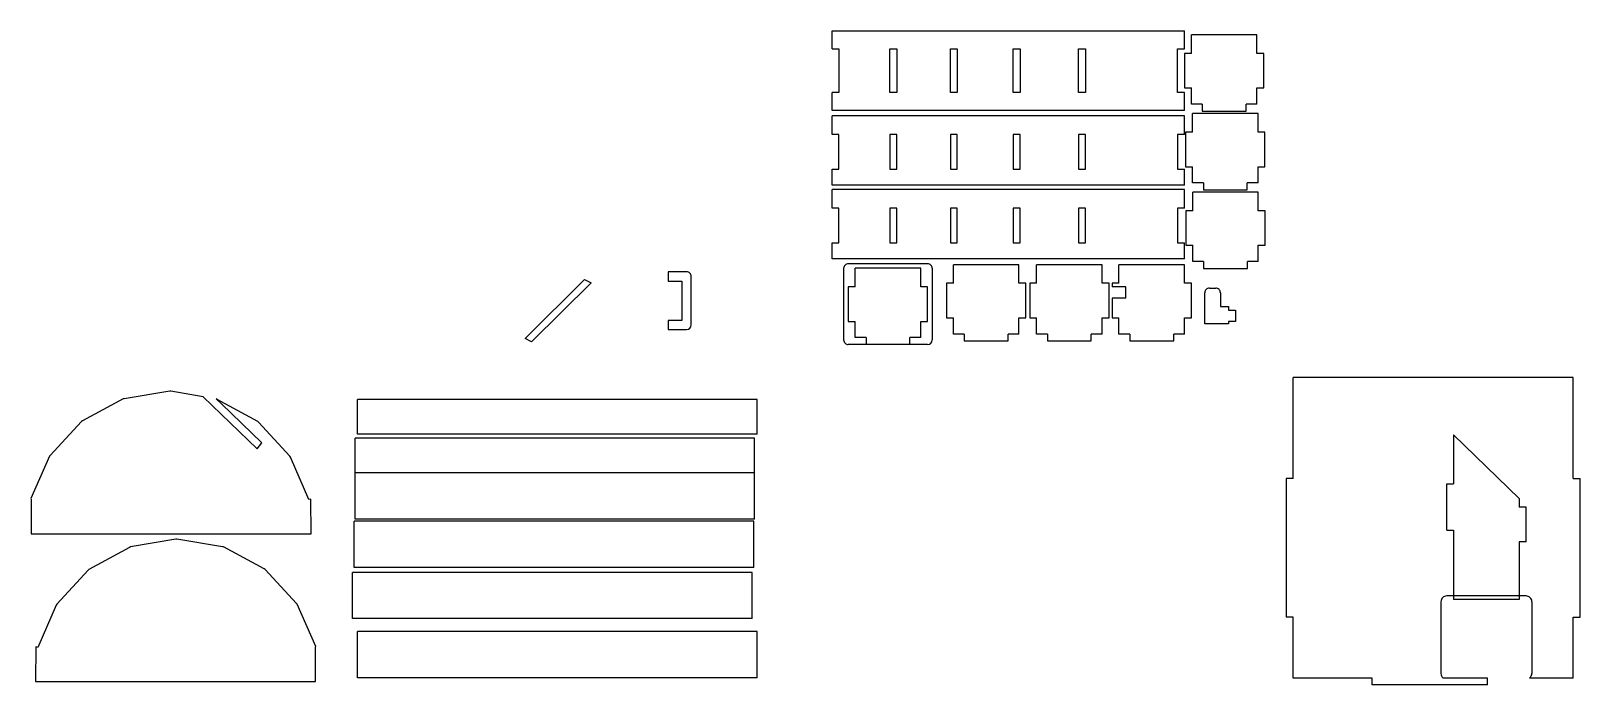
# Model space of a CAD drawing. Header units: millimetres. Extents: x -277 to 743, y -507 to 333.
# Drawn here: x -277 to 393, y 49 to 333 of the extents above; entities that cross this region are included whole.
import ezdxf

# ---------------------------------------------------------------- set-up
doc = ezdxf.new("R2010")
doc.units = ezdxf.units.MM
doc.header["$MEASUREMENT"] = 0
doc.layers.add('Camada 1', color=7, linetype='Continuous')

msp = doc.modelspace()

# ---------------------------------------------------------------- linework, layer by layer
at = {"layer": 'Camada 1', "color": 140, "lineweight": 25}
for points in [[(69.3595, 332.525), (69.3595, 332.525), (221.9567, 332.525), (221.9567, 332.525)], [(69.3595, 324.8502), (69.3595, 324.8502), (69.3595, 332.525), (69.3595, 332.525)], [(221.9567, 324.8502), (221.9567, 324.8502), (221.9567, 332.525), (221.9567, 332.525)], [(253.3063, 330.8502), (253.3063, 330.8502), (224.9567, 330.8502), (224.9567, 330.8502)], [(224.9567, 322.8502), (224.9567, 322.8502), (224.9567, 330.8502), (224.9567, 330.8502)], [(253.3063, 322.8502), (253.3063, 322.8502), (253.3063, 330.8502), (253.3063, 330.8502)], [(69.3595, 324.8502), (69.3595, 324.8502), (72.3595, 324.8502), (72.3595, 324.8502)], [(72.3595, 324.8502), (72.3595, 324.8502), (72.3595, 305.8502), (72.3595, 305.8502)], [(94.406, 305.8502), (94.406, 305.8502), (94.406, 324.8502), (94.406, 324.8502)], [(94.406, 324.8502), (94.406, 324.8502), (97.406, 324.8502), (97.406, 324.8502)], [(97.406, 324.8502), (97.406, 324.8502), (97.406, 305.8502), (97.406, 305.8502)], [(120.6031, 305.8502), (120.6031, 305.8502), (120.6031, 324.8502), (120.6031, 324.8502)], [(120.6031, 324.8502), (120.6031, 324.8502), (123.6031, 324.8502), (123.6031, 324.8502)], [(123.6031, 324.8502), (123.6031, 324.8502), (123.6031, 305.8502), (123.6031, 305.8502)], [(147.7842, 305.8502), (147.7842, 305.8502), (147.7842, 324.8502), (147.7842, 324.8502)], [(147.7842, 324.8502), (147.7842, 324.8502), (150.7842, 324.8502), (150.7842, 324.8502)], [(150.7842, 324.8502), (150.7842, 324.8502), (150.7842, 305.8502), (150.7842, 305.8502)], [(176.0361, 305.8502), (176.0361, 305.8502), (176.0361, 324.8502), (176.0361, 324.8502)], [(176.0361, 324.8502), (176.0361, 324.8502), (179.0361, 324.8502), (179.0361, 324.8502)], [(179.0361, 324.8502), (179.0361, 324.8502), (179.0361, 305.8502), (179.0361, 305.8502)], [(218.9567, 305.8502), (218.9567, 305.8502), (218.9567, 324.8502), (218.9567, 324.8502)], [(218.9567, 324.8502), (218.9567, 324.8502), (221.9567, 324.8502), (221.9567, 324.8502)], [(224.9567, 322.8502), (224.9567, 322.8502), (221.9567, 322.8502), (221.9567, 322.8502)], [(221.9567, 322.8502), (221.9567, 322.8502), (221.9567, 307.8502), (221.9567, 307.8502)], [(256.3063, 322.8502), (256.3063, 322.8502), (253.3063, 322.8502), (253.3063, 322.8502)], [(256.3063, 307.8502), (256.3063, 307.8502), (256.3063, 322.8502), (256.3063, 322.8502)], [(72.3595, 305.8502), (72.3595, 305.8502), (69.3595, 305.8502), (69.3595, 305.8502)], [(69.3595, 298.1754), (69.3595, 298.1754), (69.3595, 305.8502), (69.3595, 305.8502)], [(97.406, 305.8502), (97.406, 305.8502), (94.406, 305.8502), (94.406, 305.8502)], [(123.6031, 305.8502), (123.6031, 305.8502), (120.6031, 305.8502), (120.6031, 305.8502)], [(150.7842, 305.8502), (150.7842, 305.8502), (147.7842, 305.8502), (147.7842, 305.8502)], [(179.0361, 305.8502), (179.0361, 305.8502), (176.0361, 305.8502), (176.0361, 305.8502)], [(221.9567, 305.8502), (221.9567, 305.8502), (218.9567, 305.8502), (218.9567, 305.8502)], [(221.9567, 307.8502), (221.9567, 307.8502), (224.9567, 307.8502), (224.9567, 307.8502)], [(221.9567, 298.1754), (221.9567, 298.1754), (221.9567, 305.8502), (221.9567, 305.8502)], [(224.9567, 300.8502), (224.9567, 300.8502), (224.9567, 307.8502), (224.9567, 307.8502)], [(253.3063, 300.8502), (253.3063, 300.8502), (253.3063, 307.8502), (253.3063, 307.8502)], [(253.3063, 307.8502), (253.3063, 307.8502), (256.3063, 307.8502), (256.3063, 307.8502)], [(221.9495, 295.7475), (221.9495, 295.7475), (69.3523, 295.7475), (69.3523, 295.7475)], [(69.3523, 287.7475), (69.3523, 287.7475), (69.3523, 295.7475), (69.3523, 295.7475)], [(221.9567, 298.1754), (221.9567, 298.1754), (69.3595, 298.1754), (69.3595, 298.1754)], [(221.9495, 287.7475), (221.9495, 287.7475), (221.9495, 295.7475), (221.9495, 295.7475)], [(229.6315, 300.8502), (229.6315, 300.8502), (224.9567, 300.8502), (224.9567, 300.8502)], [(253.7991, 296.7475), (253.7991, 296.7475), (225.4495, 296.7475), (225.4495, 296.7475)], [(225.4495, 288.7475), (225.4495, 288.7475), (225.4495, 296.7475), (225.4495, 296.7475)], [(229.6315, 300.8502), (229.6315, 300.8502), (229.6315, 297.8502), (229.6315, 297.8502)], [(229.6315, 297.8502), (229.6315, 297.8502), (248.6315, 297.8502), (248.6315, 297.8502)], [(248.6315, 297.8502), (248.6315, 297.8502), (248.6315, 300.8502), (248.6315, 300.8502)], [(253.3063, 300.8502), (253.3063, 300.8502), (248.6315, 300.8502), (248.6315, 300.8502)], [(253.7991, 288.7475), (253.7991, 288.7475), (253.7991, 296.7475), (253.7991, 296.7475)], [(225.4495, 288.7475), (225.4495, 288.7475), (222.4495, 288.7475), (222.4495, 288.7475)], [(222.4495, 288.7475), (222.4495, 288.7475), (222.4495, 273.7475), (222.4495, 273.7475)], [(256.7991, 288.7475), (256.7991, 288.7475), (253.7991, 288.7475), (253.7991, 288.7475)], [(256.7991, 273.7475), (256.7991, 273.7475), (256.7991, 288.7475), (256.7991, 288.7475)], [(72.3523, 287.7475), (72.3523, 287.7475), (69.3523, 287.7475), (69.3523, 287.7475)], [(72.3523, 272.7475), (72.3523, 272.7475), (72.3523, 287.7475), (72.3523, 287.7475)], [(94.3988, 287.7475), (94.3988, 287.7475), (94.3988, 272.7475), (94.3988, 272.7475)], [(97.3988, 287.7475), (97.3988, 287.7475), (94.3988, 287.7475), (94.3988, 287.7475)], [(97.3988, 272.7475), (97.3988, 272.7475), (97.3988, 287.7475), (97.3988, 287.7475)], [(120.5959, 287.7475), (120.5959, 287.7475), (120.5959, 272.7475), (120.5959, 272.7475)], [(123.5959, 287.7475), (123.5959, 287.7475), (120.5959, 287.7475), (120.5959, 287.7475)], [(123.5959, 272.7475), (123.5959, 272.7475), (123.5959, 287.7475), (123.5959, 287.7475)], [(147.777, 287.7475), (147.777, 287.7475), (147.777, 272.7475), (147.777, 272.7475)], [(150.777, 287.7475), (150.777, 287.7475), (147.777, 287.7475), (147.777, 287.7475)], [(150.777, 272.7475), (150.777, 272.7475), (150.777, 287.7475), (150.777, 287.7475)], [(176.0289, 287.7475), (176.0289, 287.7475), (176.0289, 272.7475), (176.0289, 272.7475)], [(179.0289, 287.7475), (179.0289, 287.7475), (176.0289, 287.7475), (176.0289, 287.7475)], [(179.0289, 272.7475), (179.0289, 272.7475), (179.0289, 287.7475), (179.0289, 287.7475)], [(218.9495, 287.7475), (218.9495, 287.7475), (218.9495, 272.7475), (218.9495, 272.7475)], [(221.9495, 287.7475), (221.9495, 287.7475), (218.9495, 287.7475), (218.9495, 287.7475)], [(69.3523, 272.7475), (69.3523, 272.7475), (72.3523, 272.7475), (72.3523, 272.7475)], [(69.3523, 265.7475), (69.3523, 265.7475), (69.3523, 272.7475), (69.3523, 272.7475)], [(94.3988, 272.7475), (94.3988, 272.7475), (97.3988, 272.7475), (97.3988, 272.7475)], [(120.5959, 272.7475), (120.5959, 272.7475), (123.5959, 272.7475), (123.5959, 272.7475)], [(147.777, 272.7475), (147.777, 272.7475), (150.777, 272.7475), (150.777, 272.7475)], [(176.0289, 272.7475), (176.0289, 272.7475), (179.0289, 272.7475), (179.0289, 272.7475)], [(218.9495, 272.7475), (218.9495, 272.7475), (221.9495, 272.7475), (221.9495, 272.7475)], [(221.9495, 265.7475), (221.9495, 265.7475), (221.9495, 272.7475), (221.9495, 272.7475)], [(222.4495, 273.7475), (222.4495, 273.7475), (225.4495, 273.7475), (225.4495, 273.7475)], [(225.4495, 266.7475), (225.4495, 266.7475), (225.4495, 273.7475), (225.4495, 273.7475)], [(253.7991, 266.7475), (253.7991, 266.7475), (253.7991, 273.7475), (253.7991, 273.7475)], [(253.7991, 273.7475), (253.7991, 273.7475), (256.7991, 273.7475), (256.7991, 273.7475)], [(221.9495, 265.7475), (221.9495, 265.7475), (69.3523, 265.7475), (69.3523, 265.7475)], [(221.9495, 263.8475), (221.9495, 263.8475), (69.3523, 263.8475), (69.3523, 263.8475)], [(69.3523, 255.8475), (69.3523, 255.8475), (69.3523, 263.8475), (69.3523, 263.8475)], [(221.9495, 255.8475), (221.9495, 255.8475), (221.9495, 263.8475), (221.9495, 263.8475)], [(230.1243, 266.7475), (230.1243, 266.7475), (225.4495, 266.7475), (225.4495, 266.7475)], [(253.8991, 262.7475), (253.8991, 262.7475), (225.5495, 262.7475), (225.5495, 262.7475)], [(225.5495, 254.7475), (225.5495, 254.7475), (225.5495, 262.7475), (225.5495, 262.7475)], [(230.1243, 266.7475), (230.1243, 266.7475), (230.1243, 263.7475), (230.1243, 263.7475)], [(230.1243, 263.7475), (230.1243, 263.7475), (249.1243, 263.7475), (249.1243, 263.7475)], [(249.1243, 263.7475), (249.1243, 263.7475), (249.1243, 266.7475), (249.1243, 266.7475)], [(253.7991, 266.7475), (253.7991, 266.7475), (249.1243, 266.7475), (249.1243, 266.7475)], [(253.8991, 254.7475), (253.8991, 254.7475), (253.8991, 262.7475), (253.8991, 262.7475)], [(72.3523, 255.8475), (72.3523, 255.8475), (69.3523, 255.8475), (69.3523, 255.8475)], [(72.3523, 240.8475), (72.3523, 240.8475), (72.3523, 255.8475), (72.3523, 255.8475)], [(94.3988, 255.8475), (94.3988, 255.8475), (94.3988, 240.8475), (94.3988, 240.8475)], [(97.3988, 255.8475), (97.3988, 255.8475), (94.3988, 255.8475), (94.3988, 255.8475)], [(97.3988, 240.8475), (97.3988, 240.8475), (97.3988, 255.8475), (97.3988, 255.8475)], [(120.5959, 255.8475), (120.5959, 255.8475), (120.5959, 240.8475), (120.5959, 240.8475)], [(123.5959, 255.8475), (123.5959, 255.8475), (120.5959, 255.8475), (120.5959, 255.8475)], [(123.5959, 240.8475), (123.5959, 240.8475), (123.5959, 255.8475), (123.5959, 255.8475)], [(147.777, 255.8475), (147.777, 255.8475), (147.777, 240.8475), (147.777, 240.8475)], [(150.777, 255.8475), (150.777, 255.8475), (147.777, 255.8475), (147.777, 255.8475)], [(150.777, 240.8475), (150.777, 240.8475), (150.777, 255.8475), (150.777, 255.8475)], [(176.0289, 255.8475), (176.0289, 255.8475), (176.0289, 240.8475), (176.0289, 240.8475)], [(179.0289, 255.8475), (179.0289, 255.8475), (176.0289, 255.8475), (176.0289, 255.8475)], [(179.0289, 240.8475), (179.0289, 240.8475), (179.0289, 255.8475), (179.0289, 255.8475)], [(218.9495, 255.8475), (218.9495, 255.8475), (218.9495, 240.8475), (218.9495, 240.8475)], [(221.9495, 255.8475), (221.9495, 255.8475), (218.9495, 255.8475), (218.9495, 255.8475)], [(225.5495, 254.7475), (225.5495, 254.7475), (222.5495, 254.7475), (222.5495, 254.7475)], [(222.5495, 254.7475), (222.5495, 254.7475), (222.5495, 239.7475), (222.5495, 239.7475)], [(256.8991, 254.7475), (256.8991, 254.7475), (253.8991, 254.7475), (253.8991, 254.7475)], [(256.8991, 239.7475), (256.8991, 239.7475), (256.8991, 254.7475), (256.8991, 254.7475)], [(69.3523, 240.8475), (69.3523, 240.8475), (72.3523, 240.8475), (72.3523, 240.8475)], [(69.3523, 233.8475), (69.3523, 233.8475), (69.3523, 240.8475), (69.3523, 240.8475)], [(94.3988, 240.8475), (94.3988, 240.8475), (97.3988, 240.8475), (97.3988, 240.8475)], [(120.5959, 240.8475), (120.5959, 240.8475), (123.5959, 240.8475), (123.5959, 240.8475)], [(147.777, 240.8475), (147.777, 240.8475), (150.777, 240.8475), (150.777, 240.8475)], [(176.0289, 240.8475), (176.0289, 240.8475), (179.0289, 240.8475), (179.0289, 240.8475)], [(218.9495, 240.8475), (218.9495, 240.8475), (221.9495, 240.8475), (221.9495, 240.8475)], [(221.9495, 233.8475), (221.9495, 233.8475), (221.9495, 240.8475), (221.9495, 240.8475)], [(222.5495, 239.7475), (222.5495, 239.7475), (225.5495, 239.7475), (225.5495, 239.7475)], [(225.5495, 232.7475), (225.5495, 232.7475), (225.5495, 239.7475), (225.5495, 239.7475)], [(253.8991, 232.7475), (253.8991, 232.7475), (253.8991, 239.7475), (253.8991, 239.7475)], [(253.8991, 239.7475), (253.8991, 239.7475), (256.8991, 239.7475), (256.8991, 239.7475)], [(6.3809, 228.2615), (6.3809, 228.2615), (-1.6191, 228.2615), (-1.6191, 228.2615)], [(-1.6191, 228.2615), (-1.6191, 228.2615), (-1.6191, 224.2615), (-1.6191, 224.2615)], [(221.9495, 233.8475), (221.9495, 233.8475), (69.3523, 233.8475), (69.3523, 233.8475)], [(74.3904, 229.806), (74.3904, 229.806), (74.3904, 198.806), (74.3904, 198.806)], [(110.74, 231.806), (110.74, 231.806), (76.3904, 231.806), (76.3904, 231.806)], [(107.74, 229.806), (107.74, 229.806), (79.3904, 229.806), (79.3904, 229.806)], [(79.3904, 221.806), (79.3904, 221.806), (79.3904, 229.806), (79.3904, 229.806)], [(107.74, 221.806), (107.74, 221.806), (107.74, 229.806), (107.74, 229.806)], [(112.74, 229.806), (112.74, 229.806), (112.74, 198.806), (112.74, 198.806)], [(150.2503, 231.3518), (150.2503, 231.3518), (121.9007, 231.3518), (121.9007, 231.3518)], [(121.9007, 223.3518), (121.9007, 223.3518), (121.9007, 231.3518), (121.9007, 231.3518)], [(150.2503, 223.3518), (150.2503, 223.3518), (150.2503, 231.3518), (150.2503, 231.3518)], [(186.2999, 231.3518), (186.2999, 231.3518), (157.9503, 231.3518), (157.9503, 231.3518)], [(157.9503, 223.3518), (157.9503, 223.3518), (157.9503, 231.3518), (157.9503, 231.3518)], [(186.2999, 223.3518), (186.2999, 223.3518), (186.2999, 231.3518), (186.2999, 231.3518)], [(221.9495, 231.3475), (221.9495, 231.3475), (193.5999, 231.3475), (193.5999, 231.3475)], [(193.5999, 223.3475), (193.5999, 223.3475), (193.5999, 231.3475), (193.5999, 231.3475)], [(221.9495, 223.3475), (221.9495, 223.3475), (221.9495, 231.3475), (221.9495, 231.3475)], [(230.2243, 232.7475), (230.2243, 232.7475), (225.5495, 232.7475), (225.5495, 232.7475)], [(230.2243, 232.7475), (230.2243, 232.7475), (230.2243, 229.7475), (230.2243, 229.7475)], [(230.2243, 229.7475), (230.2243, 229.7475), (249.2243, 229.7475), (249.2243, 229.7475)], [(249.2243, 229.7475), (249.2243, 229.7475), (249.2243, 232.7475), (249.2243, 232.7475)], [(253.8991, 232.7475), (253.8991, 232.7475), (249.2243, 232.7475), (249.2243, 232.7475)], [(-63.5283, 199.4431), (-63.5283, 199.4431), (-37.7766, 225.0245), (-37.7766, 225.0245)], [(-34.9743, 223.5797), (-34.9743, 223.5797), (-60.726, 197.9983), (-60.726, 197.9983)], [(-37.7766, 225.0245), (-37.7766, 225.0245), (-34.9743, 223.5797), (-34.9743, 223.5797)], [(-1.6191, 224.2615), (-1.6191, 224.2615), (4.3809, 224.2615), (4.3809, 224.2615)], [(4.3809, 224.2615), (4.3809, 224.2615), (4.3809, 207.2615), (4.3809, 207.2615)], [(8.3809, 205.2615), (8.3809, 205.2615), (8.3809, 226.2615), (8.3809, 226.2615)], [(79.3904, 221.806), (79.3904, 221.806), (76.3904, 221.806), (76.3904, 221.806)], [(76.3904, 221.806), (76.3904, 221.806), (76.3904, 206.806), (76.3904, 206.806)], [(110.74, 221.806), (110.74, 221.806), (107.74, 221.806), (107.74, 221.806)], [(110.74, 206.806), (110.74, 206.806), (110.74, 221.806), (110.74, 221.806)], [(121.9007, 223.3518), (121.9007, 223.3518), (118.9007, 223.3518), (118.9007, 223.3518)], [(118.9007, 223.3518), (118.9007, 223.3518), (118.9007, 208.3518), (118.9007, 208.3518)], [(153.2503, 223.3518), (153.2503, 223.3518), (150.2503, 223.3518), (150.2503, 223.3518)], [(153.2503, 208.3518), (153.2503, 208.3518), (153.2503, 223.3518), (153.2503, 223.3518)], [(157.9503, 223.3518), (157.9503, 223.3518), (154.9503, 223.3518), (154.9503, 223.3518)], [(154.9503, 223.3518), (154.9503, 223.3518), (154.9503, 208.3518), (154.9503, 208.3518)], [(189.2999, 223.3518), (189.2999, 223.3518), (186.2999, 223.3518), (186.2999, 223.3518)], [(189.2999, 208.3518), (189.2999, 208.3518), (189.2999, 223.3518), (189.2999, 223.3518)], [(193.5999, 223.3475), (193.5999, 223.3475), (190.5999, 223.3475), (190.5999, 223.3475)], [(190.5999, 223.3475), (190.5999, 223.3475), (190.5999, 221.8475), (190.5999, 221.8475)], [(196.5999, 221.8475), (196.5999, 221.8475), (190.5999, 221.8475), (190.5999, 221.8475)], [(196.5999, 216.8475), (196.5999, 216.8475), (196.5999, 221.8475), (196.5999, 221.8475)], [(224.9495, 223.3475), (224.9495, 223.3475), (221.9495, 223.3475), (221.9495, 223.3475)], [(224.9495, 208.3475), (224.9495, 208.3475), (224.9495, 223.3475), (224.9495, 223.3475)], [(190.5999, 216.8475), (190.5999, 216.8475), (190.5999, 208.3475), (190.5999, 208.3475)], [(196.5999, 216.8475), (196.5999, 216.8475), (190.5999, 216.8475), (190.5999, 216.8475)], [(118.9007, 208.3518), (118.9007, 208.3518), (121.9007, 208.3518), (121.9007, 208.3518)], [(121.9007, 201.3518), (121.9007, 201.3518), (121.9007, 208.3518), (121.9007, 208.3518)], [(150.2503, 201.3518), (150.2503, 201.3518), (150.2503, 208.3518), (150.2503, 208.3518)], [(150.2503, 208.3518), (150.2503, 208.3518), (153.2503, 208.3518), (153.2503, 208.3518)], [(154.9503, 208.3518), (154.9503, 208.3518), (157.9503, 208.3518), (157.9503, 208.3518)], [(157.9503, 201.3518), (157.9503, 201.3518), (157.9503, 208.3518), (157.9503, 208.3518)], [(186.2999, 201.3518), (186.2999, 201.3518), (186.2999, 208.3518), (186.2999, 208.3518)], [(186.2999, 208.3518), (186.2999, 208.3518), (189.2999, 208.3518), (189.2999, 208.3518)], [(190.5999, 208.3475), (190.5999, 208.3475), (193.5999, 208.3475), (193.5999, 208.3475)], [(193.5999, 201.3475), (193.5999, 201.3475), (193.5999, 208.3475), (193.5999, 208.3475)], [(221.9495, 201.3475), (221.9495, 201.3475), (221.9495, 208.3475), (221.9495, 208.3475)], [(221.9495, 208.3475), (221.9495, 208.3475), (224.9495, 208.3475), (224.9495, 208.3475)], [(4.3809, 207.2615), (4.3809, 207.2615), (-1.6191, 207.2615), (-1.6191, 207.2615)], [(-1.6191, 207.2615), (-1.6191, 207.2615), (-1.6191, 203.2615), (-1.6191, 203.2615)], [(-1.6191, 203.2615), (-1.6191, 203.2615), (6.3809, 203.2615), (6.3809, 203.2615)], [(6.3809, 203.2615), (7.4855, 203.2615), (8.3809, 204.1569), (8.3809, 205.2615)], [(76.3904, 206.806), (76.3904, 206.806), (79.3904, 206.806), (79.3904, 206.806)], [(79.3904, 199.806), (79.3904, 199.806), (79.3904, 206.806), (79.3904, 206.806)], [(107.74, 199.806), (107.74, 199.806), (107.74, 206.806), (107.74, 206.806)], [(107.74, 206.806), (107.74, 206.806), (110.74, 206.806), (110.74, 206.806)], [(126.5755, 201.3518), (126.5755, 201.3518), (121.9007, 201.3518), (121.9007, 201.3518)], [(126.5755, 201.3518), (126.5755, 201.3518), (126.5755, 198.3518), (126.5755, 198.3518)], [(145.5755, 198.3518), (145.5755, 198.3518), (145.5755, 201.3518), (145.5755, 201.3518)], [(150.2503, 201.3518), (150.2503, 201.3518), (145.5755, 201.3518), (145.5755, 201.3518)], [(162.6251, 201.3518), (162.6251, 201.3518), (157.9503, 201.3518), (157.9503, 201.3518)], [(162.6251, 201.3518), (162.6251, 201.3518), (162.6251, 198.3518), (162.6251, 198.3518)], [(181.6251, 198.3518), (181.6251, 198.3518), (181.6251, 201.3518), (181.6251, 201.3518)], [(186.2999, 201.3518), (186.2999, 201.3518), (181.6251, 201.3518), (181.6251, 201.3518)], [(198.2747, 201.3475), (198.2747, 201.3475), (193.5999, 201.3475), (193.5999, 201.3475)], [(198.2747, 201.3475), (198.2747, 201.3475), (198.2747, 198.3475), (198.2747, 198.3475)], [(217.2747, 198.3475), (217.2747, 198.3475), (217.2747, 201.3475), (217.2747, 201.3475)], [(221.9495, 201.3475), (221.9495, 201.3475), (217.2747, 201.3475), (217.2747, 201.3475)], [(-60.726, 197.9983), (-60.726, 197.9983), (-63.5283, 199.4431), (-63.5283, 199.4431)], [(110.74, 196.806), (110.74, 196.806), (76.3904, 196.806), (76.3904, 196.806)], [(84.0652, 199.806), (84.0652, 199.806), (79.3904, 199.806), (79.3904, 199.806)], [(84.0652, 199.806), (84.0652, 199.806), (84.0652, 196.806), (84.0652, 196.806)], [(103.0652, 196.806), (103.0652, 196.806), (103.0652, 199.806), (103.0652, 199.806)], [(107.74, 199.806), (107.74, 199.806), (103.0652, 199.806), (103.0652, 199.806)], [(110.74, 196.806), (111.8446, 196.806), (112.74, 197.7014), (112.74, 198.806)], [(126.5755, 198.3518), (126.5755, 198.3518), (145.5755, 198.3518), (145.5755, 198.3518)], [(162.6251, 198.3518), (162.6251, 198.3518), (181.6251, 198.3518), (181.6251, 198.3518)], [(198.2747, 198.3475), (198.2747, 198.3475), (217.2747, 198.3475), (217.2747, 198.3475)], [(390.2119, 182.5213), (390.2119, 182.5213), (269.0353, 182.5213), (269.0353, 182.5213)], [(269.0353, 138.8244), (269.0353, 138.8244), (269.0353, 182.5213), (269.0353, 182.5213)], [(390.2119, 138.8244), (390.2119, 138.8244), (390.2119, 182.5213), (390.2119, 182.5213)], [(-217.4239, 176.6211), (-217.4239, 176.6211), (-237.1512, 173.3297), (-237.1512, 173.3297)], [(-216.9651, 176.5614), (-216.9651, 176.5614), (-217.4239, 176.6211), (-217.4239, 176.6211)], [(-202.8742, 174.2096), (-202.8742, 174.2096), (-216.9651, 176.5614), (-216.9651, 176.5614)], [(-237.6046, 173.2372), (-237.6046, 173.2372), (-255.1943, 163.7188), (-255.1943, 163.7188)], [(-237.1512, 173.3297), (-237.1512, 173.3297), (-237.6046, 173.2372), (-237.6046, 173.2372)], [(-202.8742, 174.2096), (-202.8742, 174.2096), (-179.6114, 151.6972), (-179.6114, 151.6972)], [(-195.009, 171.1892), (-195.009, 171.1892), (-197.238, 173.269), (-197.238, 173.269)], [(-196.8235, 173.0635), (-196.8235, 173.0635), (-197.238, 173.269), (-197.238, 173.269)], [(-179.2343, 163.5441), (-179.2343, 163.5441), (-196.8235, 173.0635), (-196.8235, 173.0635)], [(-177.5857, 154.3278), (-177.5857, 154.3278), (-195.009, 171.1892), (-195.009, 171.1892)], [(-136.1106, 157.9816), (-136.1106, 157.9816), (-136.1106, 172.9816), (-136.1106, 172.9816)], [(36.8894, 172.9816), (36.8894, 172.9816), (-136.1106, 172.9816), (-136.1106, 172.9816)], [(36.8894, 157.9816), (36.8894, 157.9816), (36.8894, 172.9816), (36.8894, 172.9816)], [(-255.593, 163.4841), (-255.593, 163.4841), (-269.139, 148.77), (-269.139, 148.77)], [(-255.1943, 163.7188), (-255.1943, 163.7188), (-255.593, 163.4841), (-255.593, 163.4841)], [(-178.9089, 163.2152), (-178.9089, 163.2152), (-179.2343, 163.5441), (-179.2343, 163.5441)], [(-165.3636, 148.5003), (-165.3636, 148.5003), (-178.9089, 163.2152), (-178.9089, 163.2152)], [(-179.6114, 151.6972), (-179.6114, 151.6972), (-177.5857, 154.3278), (-177.5857, 154.3278)], [(-137.1524, 141.2171), (-137.1524, 141.2171), (-137.1524, 156.2171), (-137.1524, 156.2171)], [(35.8476, 156.2171), (35.8476, 156.2171), (-137.1524, 156.2171), (-137.1524, 156.2171)], [(36.8894, 157.9816), (36.8894, 157.9816), (-136.1106, 157.9816), (-136.1106, 157.9816)], [(35.8476, 141.2171), (35.8476, 141.2171), (35.8476, 156.2171), (35.8476, 156.2171)], [(-269.44, 148.4186), (-269.44, 148.4186), (-277.4744, 130.1033), (-277.4744, 130.1033)], [(-269.139, 148.77), (-269.139, 148.77), (-269.44, 148.4186), (-269.44, 148.4186)], [(-165.1627, 148.0836), (-165.1627, 148.0836), (-165.3636, 148.5003), (-165.3636, 148.5003)], [(-157.1293, 129.7679), (-157.1293, 129.7679), (-165.1627, 148.0836), (-165.1627, 148.0836)], [(35.8476, 141.2171), (35.8476, 141.2171), (-137.1524, 141.2171), (-137.1524, 141.2171)], [(-137.1524, 121.2171), (-137.1524, 121.2171), (-137.1524, 141.2171), (-137.1524, 141.2171)], [(35.8476, 141.2171), (35.8476, 141.2171), (-137.1524, 141.2171), (-137.1524, 141.2171)], [(35.8476, 121.2171), (35.8476, 121.2171), (35.8476, 141.2171), (35.8476, 141.2171)], [(269.0353, 138.8244), (269.0353, 138.8244), (266.0353, 138.8244), (266.0353, 138.8244)], [(266.0353, 138.8244), (266.0353, 138.8244), (266.0353, 78.8244), (266.0353, 78.8244)], [(390.2119, 138.8244), (390.2119, 138.8244), (393.2119, 138.8244), (393.2119, 138.8244)], [(393.2119, 78.8244), (393.2119, 78.8244), (393.2119, 138.8244), (393.2119, 138.8244)], [(-277.4744, 130.1033), (-277.4744, 130.1033), (-277.4259, 129.9287), (-277.4259, 129.9287)], [(-277.4259, 129.9287), (-277.4259, 129.9287), (-277.4259, 114.9287), (-277.4259, 114.9287)], [(-156.2494, 129.9287), (-156.2494, 129.9287), (-157.1293, 129.7679), (-157.1293, 129.7679)], [(-156.1138, 114.9287), (-156.1138, 114.9287), (-156.2494, 129.9287), (-156.2494, 129.9287)], [(35.8476, 121.2171), (35.8476, 121.2171), (-137.1524, 121.2171), (-137.1524, 121.2171)], [(-277.4259, 114.9287), (-277.4259, 114.9287), (-156.1138, 114.9287), (-156.1138, 114.9287)], [(-137.5217, 100.3094), (-137.5217, 100.3094), (-137.5217, 120.3094), (-137.5217, 120.3094)], [(35.4783, 120.3094), (35.4783, 120.3094), (-137.5217, 120.3094), (-137.5217, 120.3094)], [(35.4783, 100.3094), (35.4783, 100.3094), (35.4783, 120.3094), (35.4783, 120.3094)], [(-234.864, 109.0168), (-234.864, 109.0168), (-252.4532, 99.4974), (-252.4532, 99.4974)], [(-234.4495, 109.2223), (-234.4495, 109.2223), (-234.864, 109.0168), (-234.864, 109.0168)], [(-214.7224, 112.5147), (-214.7224, 112.5147), (-234.4495, 109.2223), (-234.4495, 109.2223)], [(-214.2636, 112.5744), (-214.2636, 112.5744), (-214.7224, 112.5147), (-214.7224, 112.5147)], [(-194.5363, 109.283), (-194.5363, 109.283), (-214.2636, 112.5744), (-214.2636, 112.5744)], [(-194.0829, 109.1905), (-194.0829, 109.1905), (-194.5363, 109.283), (-194.5363, 109.283)], [(-176.4932, 99.6721), (-176.4932, 99.6721), (-194.0829, 109.1905), (-194.0829, 109.1905)], [(-252.7786, 99.1685), (-252.7786, 99.1685), (-266.3239, 84.4536), (-266.3239, 84.4536)], [(-252.4532, 99.4974), (-252.4532, 99.4974), (-252.7786, 99.1685), (-252.7786, 99.1685)], [(-176.0945, 99.4374), (-176.0945, 99.4374), (-176.4932, 99.6721), (-176.4932, 99.6721)], [(-162.5485, 84.7233), (-162.5485, 84.7233), (-176.0945, 99.4374), (-176.0945, 99.4374)], [(-138.2106, 78.178), (-138.2106, 78.178), (-138.2106, 98.178), (-138.2106, 98.178)], [(34.7894, 98.178), (34.7894, 98.178), (-138.2106, 98.178), (-138.2106, 98.178)], [(35.4783, 100.3094), (35.4783, 100.3094), (-137.5217, 100.3094), (-137.5217, 100.3094)], [(34.7894, 78.178), (34.7894, 78.178), (34.7894, 98.178), (34.7894, 98.178)], [(369.8499, 87.9601), (369.8499, 87.9601), (335.5002, 87.9601), (335.5002, 87.9601)], [(-266.5248, 84.0369), (-266.5248, 84.0369), (-274.5582, 65.7212), (-274.5582, 65.7212)], [(-266.3239, 84.4536), (-266.3239, 84.4536), (-266.5248, 84.0369), (-266.5248, 84.0369)], [(-162.2475, 84.3719), (-162.2475, 84.3719), (-162.5485, 84.7233), (-162.5485, 84.7233)], [(-154.2131, 66.0566), (-154.2131, 66.0566), (-162.2475, 84.3719), (-162.2475, 84.3719)], [(333.0002, 85.4601), (333.0002, 85.4601), (333.0002, 54.4601), (333.0002, 54.4601)], [(372.3499, 85.4601), (372.3499, 85.4601), (372.3499, 54.4601), (372.3499, 54.4601)], [(34.7894, 78.178), (34.7894, 78.178), (-138.2106, 78.178), (-138.2106, 78.178)], [(269.0353, 78.8244), (269.0353, 78.8244), (266.0353, 78.8244), (266.0353, 78.8244)], [(269.0353, 52.4601), (269.0353, 52.4601), (269.0353, 78.8244), (269.0353, 78.8244)], [(390.2119, 52.4601), (390.2119, 52.4601), (390.2119, 78.8244), (390.2119, 78.8244)], [(390.2119, 78.8244), (390.2119, 78.8244), (393.2119, 78.8244), (393.2119, 78.8244)], [(-136.0775, 52.5911), (-136.0775, 52.5911), (-136.0775, 72.5911), (-136.0775, 72.5911)], [(36.9225, 72.5911), (36.9225, 72.5911), (-136.0775, 72.5911), (-136.0775, 72.5911)], [(36.9225, 52.5911), (36.9225, 52.5911), (36.9225, 72.5911), (36.9225, 72.5911)], [(-275.4381, 65.882), (-275.4381, 65.882), (-275.5737, 50.882), (-275.5737, 50.882)], [(-274.5582, 65.7212), (-274.5582, 65.7212), (-275.4381, 65.882), (-275.4381, 65.882)], [(-154.2616, 65.882), (-154.2616, 65.882), (-154.2131, 66.0566), (-154.2131, 66.0566)], [(-154.2616, 50.882), (-154.2616, 50.882), (-154.2616, 65.882), (-154.2616, 65.882)], [(333.0002, 54.4601), (333.0002, 53.6732), (333.3707, 52.9322), (334.0002, 52.4601)], [(371.3499, 52.4601), (371.9794, 52.9322), (372.3499, 53.6732), (372.3499, 54.4601)], [(-275.5737, 50.882), (-275.5737, 50.882), (-154.2616, 50.882), (-154.2616, 50.882)], [(36.9225, 52.5911), (36.9225, 52.5911), (-136.0775, 52.5911), (-136.0775, 52.5911)], [(303.2119, 52.4601), (303.2119, 52.4601), (269.0353, 52.4601), (269.0353, 52.4601)], [(303.2119, 49.4601), (303.2119, 49.4601), (303.2119, 52.4601), (303.2119, 52.4601)], [(353.2119, 49.4601), (353.2119, 49.4601), (303.2119, 49.4601), (303.2119, 49.4601)], [(353.2119, 52.4601), (353.2119, 52.4601), (334.0002, 52.4601), (334.0002, 52.4601)], [(353.2119, 49.4601), (353.2119, 49.4601), (353.2119, 52.4601), (353.2119, 52.4601)], [(390.2119, 52.4601), (390.2119, 52.4601), (371.3499, 52.4601), (371.3499, 52.4601)]]:
    msp.add_open_spline(points, degree=3, dxfattribs=at)
for points, knots in [([(8.3809, 226.2615), (8.3809, 226.7919), (8.1702, 227.3006), (7.7951, 227.6757), (7.42, 228.0508), (6.9113, 228.2615), (6.3809, 228.2615)], [0, 0, 0, 0, 0.5, 0.5, 0.5, 1, 1, 1, 1]), ([(76.3904, 231.806), (75.8599, 231.806), (75.3512, 231.5953), (74.9762, 231.2202), (74.6011, 230.8451), (74.3904, 230.3364), (74.3904, 229.806)], [0, 0, 0, 0, 0.5, 0.5, 0.5, 1, 1, 1, 1]), ([(112.74, 229.806), (112.74, 230.3364), (112.5293, 230.8451), (112.1542, 231.2202), (111.7792, 231.5953), (111.2705, 231.806), (110.74, 231.806)], [0, 0, 0, 0, 0.5, 0.5, 0.5, 1, 1, 1, 1]), ([(208.7329, -142.1904), (208.7329, -134.5965), (202.5768, -128.4404), (194.9829, -128.4404), (187.389, -128.4404), (181.2329, -134.5964), (181.2329, -142.1904), (181.2329, -149.7843), (187.3889, -155.9404), (194.9828, -155.9404), (202.5767, -155.9404), (208.7328, -149.7844), (208.7329, -142.1905), (208.7377, 222.3167), (208.7329, -506.6976), (208.7329, -142.1904)], [0, 0, 0, 0, 0.25, 0.25, 0.25, 0.5, 0.5, 0.5, 0.75, 0.75, 0.75, 1, 1, 1, 1.0001, 1.0001, 1.0001, 1.0001]), ([(179.5247, -126.6231), (179.5247, -119.7196), (173.9283, -114.1231), (167.0247, -114.1231), (160.1212, -114.1231), (154.5247, -119.7195), (154.5247, -126.6231), (154.5247, -133.5266), (160.1211, -139.1231), (167.0246, -139.1231), (173.9282, -139.1231), (179.5247, -133.5267), (179.5247, -126.6232), (179.5247, 204.7448), (179.5247, -457.9911), (179.5247, -126.6231)], [0, 0, 0, 0, 0.25, 0.25, 0.25, 0.5, 0.5, 0.5, 0.75, 0.75, 0.75, 1, 1, 1, 1.0001, 1.0001, 1.0001, 1.0001]), ([(74.3904, 198.806), (74.3904, 198.2756), (74.6011, 197.7669), (74.9762, 197.3918), (75.3512, 197.0167), (75.8599, 196.806), (76.3904, 196.806)], [0, 0, 0, 0, 0.5, 0.5, 0.5, 1, 1, 1, 1]), ([(124.307, -97.7236), (124.307, -91.6485), (119.3821, -86.7236), (113.307, -86.7236), (107.2319, -86.7236), (102.307, -91.6485), (102.307, -97.7236), (102.307, -103.7987), (107.2318, -108.7236), (113.3069, -108.7236), (119.3821, -108.7236), (124.3069, -103.7988), (124.307, -97.7237), (124.3118, 193.8811), (124.307, -389.3284), (124.307, -97.7236)], [0, 0, 0, 0, 0.25, 0.25, 0.25, 0.5, 0.5, 0.5, 0.75, 0.75, 0.75, 1, 1, 1, 1.0001, 1.0001, 1.0001, 1.0001]), ([(335.5002, 87.9601), (334.8372, 87.9601), (334.2013, 87.6967), (333.7325, 87.2278), (333.2636, 86.759), (333.0002, 86.1231), (333.0002, 85.4601)], [0, 0, 0, 0, 0.5, 0.5, 0.5, 1, 1, 1, 1]), ([(372.3499, 85.4601), (372.3499, 86.1231), (372.0865, 86.759), (371.6177, 87.2278), (371.1488, 87.6967), (370.5129, 87.9601), (369.8499, 87.9601)], [0, 0, 0, 0, 0.5, 0.5, 0.5, 1, 1, 1, 1])]:
    msp.add_open_spline(points, degree=3, knots=knots, dxfattribs=at)
at = {"layer": 'Camada 1', "color": 114, "lineweight": 25}
for points in [[(232.7447, 221.2398), (232.2143, 221.2398), (231.7056, 221.0291), (231.3305, 220.654), (230.9555, 220.2789), (230.7447, 219.7702), (230.7447, 219.2398)], [(237.4933, 219.2398), (237.4933, 219.7702), (237.2825, 220.2789), (236.9075, 220.654), (236.5324, 221.0291), (236.0237, 221.2398), (235.4933, 221.2398)]]:
    msp.add_open_spline(points, degree=3, knots=[0, 0, 0, 0, 0.5, 0.5, 0.5, 1, 1, 1, 1], dxfattribs=at)
for points in [[(230.7447, 205.7398), (230.7447, 205.7398), (230.7447, 219.2398), (230.7447, 219.2398)], [(232.7447, 221.2398), (232.7447, 221.2398), (235.4933, 221.2398), (235.4933, 221.2398)], [(237.4933, 219.2398), (237.4933, 219.2398), (237.4933, 213.2398), (237.4933, 213.2398)], [(237.4933, 213.2398), (237.4933, 213.2398), (240.9933, 213.2398), (240.9933, 213.2398)], [(240.9933, 213.2398), (240.9933, 213.2398), (240.9933, 211.7398), (240.9933, 211.7398)], [(240.9933, 211.7398), (240.9933, 211.7398), (243.9933, 211.7398), (243.9933, 211.7398)], [(243.9933, 211.7398), (243.9933, 211.7398), (243.9933, 206.7398), (243.9933, 206.7398)], [(240.9933, 205.7398), (240.9933, 205.7398), (230.7447, 205.7398), (230.7447, 205.7398)], [(240.9933, 206.7398), (240.9933, 206.7398), (240.9933, 205.7398), (240.9933, 205.7398)], [(243.9933, 206.7398), (243.9933, 206.7398), (240.9933, 206.7398), (240.9933, 206.7398)]]:
    msp.add_open_spline(points, degree=3, dxfattribs=at)
at = {"layer": 'Camada 1', "color": 240, "lineweight": 25}
for points in [[(366.8499, 130.2306), (366.8499, 130.2306), (338.5002, 157.6658), (338.5002, 157.6658)], [(338.5002, 157.6658), (338.5002, 157.6658), (338.5002, 136.4601), (338.5002, 136.4601)], [(335.5002, 136.4601), (335.5002, 136.4601), (338.5002, 136.4601), (338.5002, 136.4601)], [(335.5002, 116.4601), (335.5002, 116.4601), (335.5002, 136.4601), (335.5002, 136.4601)], [(366.8499, 130.2306), (366.8499, 130.2306), (366.8499, 126.4601), (366.8499, 126.4601)], [(369.8499, 126.4601), (369.8499, 126.4601), (366.8499, 126.4601), (366.8499, 126.4601)], [(369.8499, 111.4601), (369.8499, 111.4601), (369.8499, 126.4601), (369.8499, 126.4601)], [(335.5002, 116.4601), (335.5002, 116.4601), (338.5002, 116.4601), (338.5002, 116.4601)], [(338.5002, 116.4601), (338.5002, 116.4601), (338.5002, 86.4601), (338.5002, 86.4601)], [(366.8499, 111.4601), (366.8499, 111.4601), (366.8499, 86.4601), (366.8499, 86.4601)], [(369.8499, 111.4601), (369.8499, 111.4601), (366.8499, 111.4601), (366.8499, 111.4601)], [(366.8499, 86.4601), (366.8499, 86.4601), (338.5002, 86.4601), (338.5002, 86.4601)]]:
    msp.add_open_spline(points, degree=3, dxfattribs=at)

doc.saveas('drawing.dxf')
